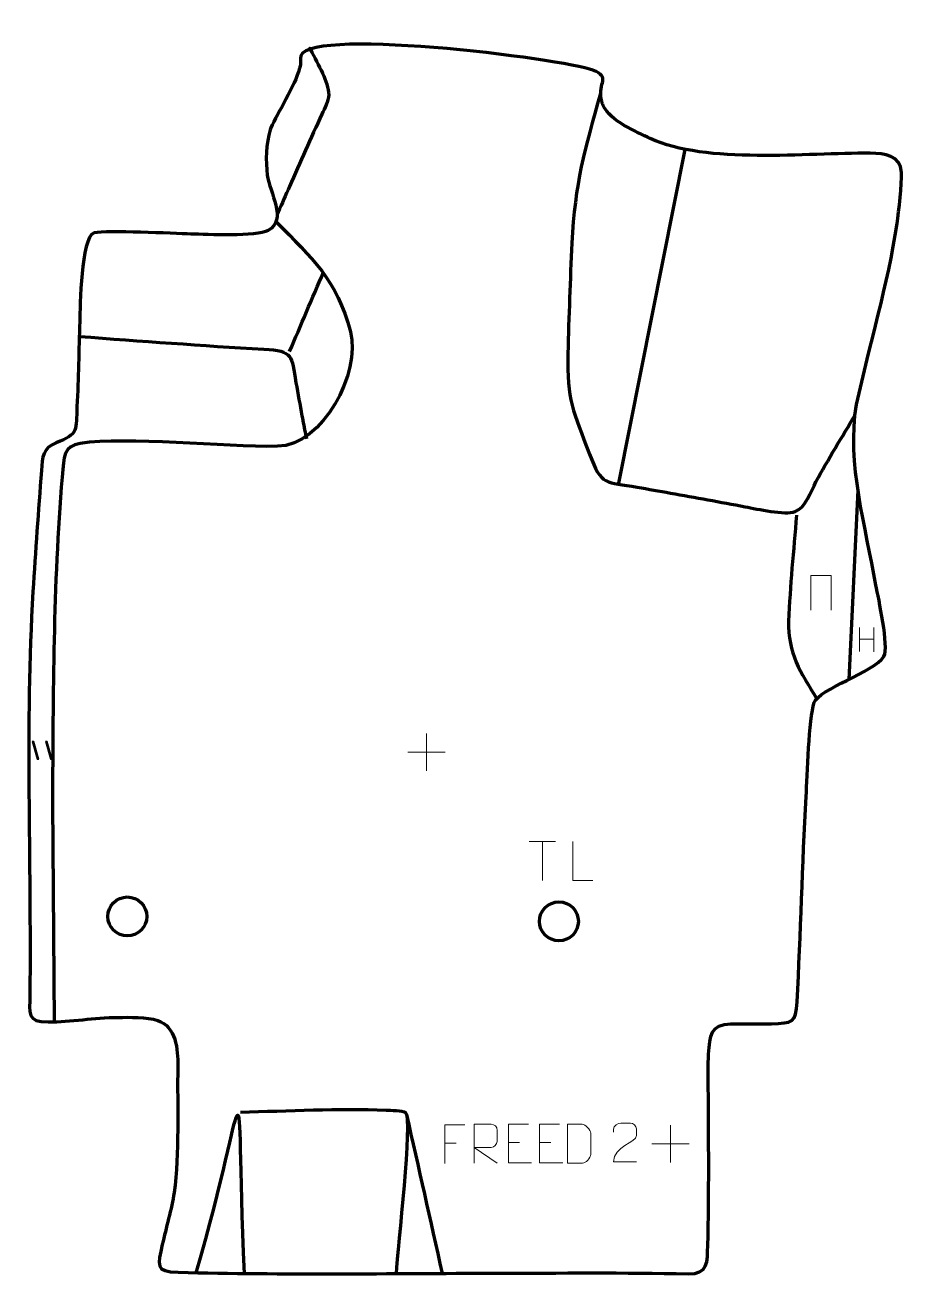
# Model space of a CAD drawing. Header units: millimetres. Extents: x -522 to 41, y -42 to 760.
import ezdxf

# ---------------------------------------------------------------- set-up
doc = ezdxf.new("R2010")
doc.units = ezdxf.units.MM
doc.header["$MEASUREMENT"] = 0
doc.layers.add('layer 2', color=7, linetype='Continuous')
doc.layers.add('layer 3', color=7, linetype='Continuous')

msp = doc.modelspace()

# ---------------------------------------------------------------- linework, layer by layer
at = {"layer": 'layer 2', "color": 142, "lineweight": 200}
for centre in [(-456.2319, 187.8436), (-178.9485, 184.6687)]:
    msp.add_ellipse(centre, major_axis=(0, 12.5), ratio=1, dxfattribs=at)
at = {"layer": 'layer 2', "color": 142, "lineweight": 158}
for points, knots in [([(-339.2279, 745.7637), (-338.5433, 743.9441), (-339.643, 746.6593), (-338.5814, 744.5037), (-338.5814, 744.5037), (-333.5001, 734.1869), (-326.9493, 724.1265), (-326.8701, 715.407), (-326.8701, 715.407), (-327.0848, 711.3794), (-329.5103, 706.693), (-331.1984, 703.0684), (-331.1984, 703.0684), (-338.4128, 687.5752), (-345.1335, 672.1838), (-352.0502, 656.5725), (-352.0502, 656.5725), (-354.4726, 651.1139), (-356.895, 645.6553), (-359.3174, 640.1967), (-359.3174, 640.1967), (-359.3174, 640.1967), (-359.923, 638.832), (-359.923, 638.832)], [0, 0, 0, 0, 0.14285714, 0.14285714, 0.14285714, 0.14285714, 0.28571429, 0.28571429, 0.28571429, 0.28571429, 0.42857143, 0.42857143, 0.42857143, 0.42857143, 0.57142857, 0.57142857, 0.57142857, 0.57142857, 0.71428571, 0.71428571, 0.71428571, 0.71428571, 1, 1, 1, 1]), ([(-152.2244, 716.4878), (-162.4347, 680.1827), (-168.7606, 658.6667), (-170.6128, 620.2693), (-170.6128, 620.2693), (-171.7502, 596.6913), (-172.5849, 573.0333), (-173.2072, 549.4359), (-173.2072, 549.4359), (-174.0005, 519.0379), (-169.7099, 512.6734), (-159.277, 484.5886), (-159.277, 484.5886), (-151.7315, 464.2302), (-148.871, 467.0398), (-128.5824, 463.4837), (-128.5824, 463.4837), (-121.5111, 462.2443), (-114.4349, 461.0016), (-107.3674, 459.7419), (-107.3674, 459.7419), (-91.3074, 456.8186), (-75.2379, 453.9771), (-59.1994, 450.9337), (-59.1994, 450.9337), (-51.4231, 449.4497), (-33.9487, 445.3724), (-27.0941, 447.8371), (-27.0941, 447.8371), (-20.7126, 450.1317), (-17.0029, 460.9304), (-13.8359, 466.8358), (-13.8359, 466.8358), (-6.1732, 481.1247), (3.0383, 495.7256), (11.3052, 509.7978)], [0, 0, 0, 0, 0.1, 0.1, 0.1, 0.1, 0.2, 0.2, 0.2, 0.2, 0.3, 0.3, 0.3, 0.3, 0.4, 0.4, 0.4, 0.4, 0.5, 0.5, 0.5, 0.5, 0.6, 0.6, 0.6, 0.6, 0.7, 0.7, 0.7, 0.7, 0.8, 0.8, 0.8, 0.8, 1, 1, 1, 1]), ([(-360.6877, 633.9206), (-337.3438, 610.3316), (-321.6683, 596.8703), (-312.8939, 563.2355), (-312.8939, 563.2355), (-306.096, 537.1772), (-330.5883, 490.2355), (-359.7233, 489.7273), (-359.7233, 489.7273), (-394.7662, 489.116), (-456.3221, 496.1025), (-486.4734, 491.5869), (-486.4734, 491.5869), (-497.1139, 489.993), (-497.0215, 483.6279), (-498.141, 469.9688), (-498.141, 469.9688), (-503.8829, 399.9136), (-504.0756, 331.0224), (-504.2622, 260.8716), (-504.2622, 260.8716), (-504.2622, 260.8716), (-503.2152, 120.1653), (-503.2152, 120.1653)], [0, 0, 0, 0, 0.14285714, 0.14285714, 0.14285714, 0.14285714, 0.28571429, 0.28571429, 0.28571429, 0.28571429, 0.42857143, 0.42857143, 0.42857143, 0.42857143, 0.57142857, 0.57142857, 0.57142857, 0.57142857, 0.71428571, 0.71428571, 0.71428571, 0.71428571, 1, 1, 1, 1]), ([(-487.0497, 560.263), (-447.5241, 557.4048), (-408.1939, 554.3463), (-368.6124, 552.1303), (-368.6124, 552.1303), (-349.1994, 551.0435), (-350.954, 548.0437), (-347.8756, 530.5153), (-347.8756, 530.5153), (-346.5796, 523.4285), (-345.3462, 516.3337), (-344.0212, 509.2515), (-344.0212, 509.2515), (-343.2618, 505.3145), (-342.5025, 501.3776), (-341.7432, 497.4406), (-341.7432, 497.4406), (-341.7432, 497.4406), (-341.1737, 494.4878), (-341.1737, 494.4878)], [0, 0, 0, 0, 0.16666667, 0.16666667, 0.16666667, 0.16666667, 0.33333333, 0.33333333, 0.33333333, 0.33333333, 0.5, 0.5, 0.5, 0.5, 0.66666667, 0.66666667, 0.66666667, 0.66666667, 1, 1, 1, 1]), ([(-26.2926, 445.4201), (-28.1875, 422.7833), (-30.4884, 400.2354), (-31.3524, 377.5235), (-31.3524, 377.5235), (-31.9675, 356.9543), (-23.7167, 344.2963), (-13.303, 327.667)], [0, 0, 0, 0, 0.33333333, 0.33333333, 0.33333333, 0.33333333, 1, 1, 1, 1]), ([(-383.513, 62.2354), (-352.8556, 62.9381), (-320.4195, 64.6703), (-289.9413, 63.4985), (-289.9413, 63.4985), (-287.6391, 63.41), (-279.2566, 63.1958), (-277.4249, 61.9349), (-277.4249, 61.9349), (-273.0433, 57.7136), (-282.5248, -24.4353), (-283.5963, -41.4912)], [0, 0, 0, 0, 0.25, 0.25, 0.25, 0.25, 0.5, 0.5, 0.5, 0.5, 1, 1, 1, 1])]:
    msp.add_open_spline(points, degree=3, knots=knots, dxfattribs=at)
for points in [[(-140.4174, 466.159), (-140.4174, 466.159), (-97.855, 680.4313), (-97.855, 680.4313)], [(-351.9941, 550.5902), (-344.7318, 567.5988), (-337.4694, 584.6074), (-330.2071, 601.616)], [(13.1742, 461.5313), (13.1742, 461.5313), (7.2951, 340.0263), (7.2951, 340.0263)], [(-411.9363, -40.915), (-376.7061, 80.7048), (-387.4263, 106.5519), (-381.2195, -41.4046)], [(-276.8468, 60.6488), (-269.2179, 26.6502), (-261.5889, -7.3483), (-253.96, -41.3469)]]:
    msp.add_open_spline(points, degree=3, dxfattribs=at)
at = {"layer": 'layer 2', "color": 142}
for points in [[(-514.2211, 288.7939), (-514.2211, 288.7939), (-517.3977, 300.1497), (-517.3977, 300.1497), (-517.3977, 300.1497), (-517.3977, 300.1497), (-516.3183, 300.1497), (-516.3183, 300.1497), (-516.3183, 300.1497), (-516.3183, 300.1497), (-513.1418, 288.7939), (-513.1418, 288.7939), (-513.1418, 288.7939), (-513.1418, 288.7939), (-514.2211, 288.7939), (-514.2211, 288.7939)], [(-505.6939, 288.7939), (-505.6939, 288.7939), (-508.8705, 300.1497), (-508.8705, 300.1497), (-508.8705, 300.1497), (-508.8705, 300.1497), (-507.7911, 300.1497), (-507.7911, 300.1497), (-507.7911, 300.1497), (-507.7911, 300.1497), (-504.6146, 288.7939), (-504.6146, 288.7939), (-504.6146, 288.7939), (-504.6146, 288.7939), (-505.6939, 288.7939), (-505.6939, 288.7939)]]:
    msp.add_open_spline(points, degree=3, knots=[0, 0, 0, 0, 0.2, 0.2, 0.2, 0.2, 0.4, 0.4, 0.4, 0.4, 0.6, 0.6, 0.6, 0.6, 1, 1, 1, 1], dxfattribs=at)
at = {"layer": 'layer 3', "color": 242, "lineweight": 158}
msp.add_open_spline([(-157.1502, 731.2619), (-145.0787, 726.4775), (-154.2375, 723.6737), (-151.5864, 712.0741), (-151.5864, 712.0741), (-151.4475, 711.4663), (-151.276, 710.8342), (-151.0675, 710.1764), (-151.0675, 710.1764), (-150.8904, 709.6178), (-150.6755, 709.0683), (-150.4261, 708.5281), (-150.4261, 708.5281), (-145.8242, 698.5602), (-129.4357, 691.707), (-120.2838, 687.4372), (-120.2838, 687.4372), (-84.5741, 670.6455), (-19.7107, 678.2999), (21.0449, 677.914), (21.0449, 677.914), (30.4421, 677.825), (40.5521, 676.8548), (41.1062, 665.5412), (41.1062, 665.5412), (41.4712, 658.0894), (39.4361, 640.9077), (38.3143, 632.8678), (38.3143, 632.8678), (32.2741, 592.8742), (20.8191, 555.7064), (12.2658, 516.5058), (12.2658, 516.5058), (5.7556, 478.9295), (18.3352, 437.8108), (24.724, 400.5479), (24.724, 400.5479), (26.3324, 392.0232), (33.3052, 361.0295), (29.8801, 354.7262), (29.8801, 354.7262), (23.1549, 344.4556), (-11.95, 334.0282), (-14.9458, 325.1189), (-14.9458, 325.1189), (-18.4222, 314.7806), (-19.3475, 277.9991), (-20.0842, 264.8896), (-20.0842, 264.8896), (-22.5665, 220.8787), (-23.6247, 176.8604), (-25.8944, 132.9113), (-25.8944, 132.9113), (-26.5996, 119.2546), (-28.9566, 119.6163), (-42.4708, 118.9483), (-42.4708, 118.9483), (-51.4715, 118.5034), (-59.8232, 119.1192), (-68.5329, 118.8882), (-68.5329, 118.8882), (-81.4626, 118.5454), (-82.1051, 111.3463), (-82.7559, 99.4686), (-82.7559, 99.4686), (-83.1416, 92.4284), (-83.0582, 85.1886), (-83.0083, 78.1361), (-83.0083, 78.1361), (-82.72, 44.2265), (-82.4662, 10.3465), (-83.3078, -23.5592), (-83.3078, -23.5592), (-83.5328, -33.9394), (-83.154, -42.014), (-95.8713, -41.6972), (-95.8713, -41.6972), (-136.7946, -40.7119), (-178.616, -41.2038), (-219.5928, -41.2412), (-219.5928, -41.2412), (-287.3633, -41.3158), (-355.9042, -42.4027), (-423.599, -40.6387), (-423.599, -40.6387), (-438.6388, -40.2468), (-436.7453, -36.2957), (-433.7577, -22.766), (-433.7577, -22.766), (-431.4337, -12.2418), (-427.7373, 0.1388), (-426.1749, 10.4803), (-426.1749, 10.4803), (-422.7321, 36.2695), (-424.192, 65.5379), (-423.8479, 91.7548), (-423.8479, 91.7548), (-423.6783, 102.3957), (-424.9134, 117.1376), (-436.7224, 121.127), (-436.7224, 121.127), (-443.5095, 123.4199), (-455.0752, 123.0546), (-462.3046, 123.0288), (-462.3046, 123.0288), (-477.4279, 122.8829), (-492.5324, 120.1889), (-507.0586, 120.0802), (-507.0586, 120.0802), (-520.9752, 119.9761), (-519.0237, 125.5632), (-518.8314, 137.8319), (-518.8314, 137.8319), (-517.9679, 224.1612), (-521.9834, 310.2182), (-516.8528, 396.5152), (-516.8528, 396.5152), (-515.2954, 422.3948), (-513.3961, 448.2513), (-511.4731, 474.1057), (-511.4731, 474.1057), (-510.8239, 482.8161), (-510.7078, 488.654), (-502.045, 491.9104), (-502.045, 491.9104), (-487.0799, 497.5358), (-489.3665, 500.3429), (-488.5844, 515.205), (-488.5844, 515.205), (-487.624, 533.4573), (-487.4252, 551.7137), (-486.7994, 569.9764), (-486.7994, 569.9764), (-486.5382, 579.3691), (-486.2523, 623.4138), (-477.643, 626.7459), (-477.643, 626.7459), (-469.0764, 628.6394), (-427.0353, 626.3659), (-415.3445, 626.0472), (-415.3445, 626.0472), (-404.915, 625.7629), (-373.338, 624.2357), (-365.6976, 628.4185), (-365.6976, 628.4185), (-353.2965, 635.2076), (-364.9026, 652.7069), (-366.3308, 663.8155), (-366.3308, 663.8155), (-367.5092, 672.981), (-367.2543, 684.1956), (-364.3883, 693.0203), (-364.3883, 693.0203), (-364.3883, 693.0203), (-363.9874, 694.1469), (-363.9874, 694.1469), (-363.9874, 694.1469), (-359.7524, 704.0077), (-348.5147, 721.0665), (-345.5836, 732.5092), (-345.5836, 732.5092), (-345.1555, 734.1805), (-344.9045, 735.7323), (-344.8786, 737.1241), (-344.8786, 737.1241), (-344.8686, 737.6619), (-344.902, 738.1549), (-344.9745, 738.6071), (-344.9745, 738.6071), (-348.4529, 760.2774), (-175.6292, 738.5851), (-157.1502, 731.2619)], degree=3, knots=[0, 0, 0, 0, 0.02272727, 0.02272727, 0.02272727, 0.02272727, 0.04545455, 0.04545455, 0.04545455, 0.04545455, 0.06818182, 0.06818182, 0.06818182, 0.06818182, 0.09090909, 0.09090909, 0.09090909, 0.09090909, 0.11363636, 0.11363636, 0.11363636, 0.11363636, 0.13636364, 0.13636364, 0.13636364, 0.13636364, 0.15909091, 0.15909091, 0.15909091, 0.15909091, 0.18181818, 0.18181818, 0.18181818, 0.18181818, 0.20454545, 0.20454545, 0.20454545, 0.20454545, 0.22727273, 0.22727273, 0.22727273, 0.22727273, 0.25, 0.25, 0.25, 0.25, 0.27272727, 0.27272727, 0.27272727, 0.27272727, 0.29545455, 0.29545455, 0.29545455, 0.29545455, 0.31818182, 0.31818182, 0.31818182, 0.31818182, 0.34090909, 0.34090909, 0.34090909, 0.34090909, 0.36363636, 0.36363636, 0.36363636, 0.36363636, 0.38636364, 0.38636364, 0.38636364, 0.38636364, 0.40909091, 0.40909091, 0.40909091, 0.40909091, 0.43181818, 0.43181818, 0.43181818, 0.43181818, 0.45454545, 0.45454545, 0.45454545, 0.45454545, 0.47727273, 0.47727273, 0.47727273, 0.47727273, 0.5, 0.5, 0.5, 0.5, 0.52272727, 0.52272727, 0.52272727, 0.52272727, 0.54545455, 0.54545455, 0.54545455, 0.54545455, 0.56818182, 0.56818182, 0.56818182, 0.56818182, 0.59090909, 0.59090909, 0.59090909, 0.59090909, 0.61363636, 0.61363636, 0.61363636, 0.61363636, 0.63636364, 0.63636364, 0.63636364, 0.63636364, 0.65909091, 0.65909091, 0.65909091, 0.65909091, 0.68181818, 0.68181818, 0.68181818, 0.68181818, 0.70454545, 0.70454545, 0.70454545, 0.70454545, 0.72727273, 0.72727273, 0.72727273, 0.72727273, 0.75, 0.75, 0.75, 0.75, 0.77272727, 0.77272727, 0.77272727, 0.77272727, 0.79545455, 0.79545455, 0.79545455, 0.79545455, 0.81818182, 0.81818182, 0.81818182, 0.81818182, 0.84090909, 0.84090909, 0.84090909, 0.84090909, 0.86363636, 0.86363636, 0.86363636, 0.86363636, 0.88636364, 0.88636364, 0.88636364, 0.88636364, 0.90909091, 0.90909091, 0.90909091, 0.90909091, 0.93181818, 0.93181818, 0.93181818, 0.93181818, 0.95454545, 0.95454545, 0.95454545, 0.95454545, 1, 1, 1, 1], dxfattribs=at)
at = {"layer": 'layer 3', "color": 250, "lineweight": 9}
for points, knots in [([(-17.136, 384.4313), (-17.136, 384.4313), (-17.136, 406.7816), (-17.136, 406.7816), (-17.136, 406.7816), (-17.136, 406.7816), (-4.0177, 406.7816), (-4.0177, 406.7816), (-4.0177, 406.7816), (-4.0177, 406.7816), (-4.0177, 384.4313), (-4.0177, 384.4313)], [0, 0, 0, 0, 0.25, 0.25, 0.25, 0.25, 0.5, 0.5, 0.5, 0.5, 1, 1, 1, 1]), ([(-157.0835, 210.9739), (-157.0835, 210.9739), (-170.0326, 210.9739), (-170.0326, 210.9739), (-170.0326, 210.9739), (-170.0326, 210.9739), (-170.0326, 235.9275), (-170.0326, 235.9275)], [0, 0, 0, 0, 0.33333333, 0.33333333, 0.33333333, 0.33333333, 1, 1, 1, 1]), ([(-239.3635, 54.1101), (-239.3635, 54.1101), (-252.2375, 54.1101), (-252.2375, 54.1101), (-252.2375, 54.1101), (-252.2375, 54.1101), (-252.2375, 29.1565), (-252.2375, 29.1565)], [0, 0, 0, 0, 0.33333333, 0.33333333, 0.33333333, 0.33333333, 1, 1, 1, 1]), ([(-233.3136, 29.4245), (-233.3136, 29.4245), (-233.3136, 54.378), (-233.3136, 54.378), (-233.3136, 54.378), (-229.7188, 54.378), (-226.1233, 54.378), (-222.5281, 54.378), (-222.5281, 54.378), (-220.2028, 54.3403), (-218.6455, 52.8503), (-218.6496, 50.4839), (-218.6496, 50.4839), (-218.65, 48.4484), (-218.65, 45.389), (-218.6496, 43.353), (-218.6496, 43.353), (-218.6561, 41.4775), (-220.4684, 39.5357), (-222.4779, 39.5166), (-222.4779, 39.5166), (-222.4779, 39.5166), (-233.3136, 39.5166), (-233.3136, 39.5166), (-233.3136, 39.5166), (-233.3136, 39.5166), (-218.6589, 29.4245), (-218.6589, 29.4245)], [0, 0, 0, 0, 0.125, 0.125, 0.125, 0.125, 0.25, 0.25, 0.25, 0.25, 0.375, 0.375, 0.375, 0.375, 0.5, 0.5, 0.5, 0.5, 0.625, 0.625, 0.625, 0.625, 0.75, 0.75, 0.75, 0.75, 1, 1, 1, 1]), ([(-198.4977, 54.513), (-198.4977, 54.513), (-211.3716, 54.513), (-211.3716, 54.513), (-211.3716, 54.513), (-211.3716, 54.513), (-211.3716, 29.5594), (-211.3716, 29.5594), (-211.3716, 29.5594), (-211.3716, 29.5594), (-196.5058, 29.5594), (-196.5058, 29.5594)], [0, 0, 0, 0, 0.25, 0.25, 0.25, 0.25, 0.5, 0.5, 0.5, 0.5, 1, 1, 1, 1]), ([(-178.4977, 54.513), (-178.4977, 54.513), (-191.3716, 54.513), (-191.3716, 54.513), (-191.3716, 54.513), (-191.3716, 54.513), (-191.3716, 29.5594), (-191.3716, 29.5594), (-191.3716, 29.5594), (-191.3716, 29.5594), (-176.5058, 29.5594), (-176.5058, 29.5594)], [0, 0, 0, 0, 0.25, 0.25, 0.25, 0.25, 0.5, 0.5, 0.5, 0.5, 1, 1, 1, 1]), ([(-173.3757, 29.4494), (-171.0439, 29.4498), (-166.0937, 29.4258), (-163.7622, 29.4255), (-163.7622, 29.4255), (-161.8372, 29.3201), (-158.5186, 32.8617), (-158.5298, 34.879), (-158.5298, 34.879), (-158.5302, 40.6491), (-158.5302, 42.8188), (-158.5298, 48.5881), (-158.5298, 48.5881), (-158.5341, 50.7262), (-161.9086, 54.3863), (-164.061, 54.3728), (-164.061, 54.3728), (-166.3867, 54.3728), (-171.111, 54.3728), (-173.4371, 54.3728), (-173.4371, 54.3728), (-173.4367, 48.6259), (-173.3754, 35.1967), (-173.3757, 29.4494)], [0, 0, 0, 0, 0.14285714, 0.14285714, 0.14285714, 0.14285714, 0.28571429, 0.28571429, 0.28571429, 0.28571429, 0.42857143, 0.42857143, 0.42857143, 0.42857143, 0.57142857, 0.57142857, 0.57142857, 0.57142857, 0.71428571, 0.71428571, 0.71428571, 0.71428571, 1, 1, 1, 1]), ([(-129.1248, 30.2079), (-134.0392, 30.2082), (-138.9536, 30.2082), (-143.8677, 30.2079), (-143.8677, 30.2079), (-143.8677, 40.1402), (-129.2167, 42.7814), (-129.1248, 47.0917), (-129.1248, 47.0917), (-129.1251, 48.5158), (-129.1251, 49.9395), (-129.1248, 51.3628), (-129.1248, 51.3628), (-129.1417, 53.4399), (-131.2645, 55.1647), (-132.9355, 55.182), (-132.9355, 55.182), (-135.0087, 55.1816), (-137.0816, 55.1816), (-139.154, 55.182), (-139.154, 55.182), (-140.9761, 55.1985), (-143.8008, 53.4064), (-143.8677, 51.3128), (-143.8677, 51.3128), (-143.8677, 51.3128), (-143.8677, 49.258), (-143.8677, 49.258)], [0, 0, 0, 0, 0.125, 0.125, 0.125, 0.125, 0.25, 0.25, 0.25, 0.25, 0.375, 0.375, 0.375, 0.375, 0.5, 0.5, 0.5, 0.5, 0.625, 0.625, 0.625, 0.625, 0.75, 0.75, 0.75, 0.75, 1, 1, 1, 1])]:
    msp.add_open_spline(points, degree=3, knots=knots, dxfattribs=at)
for points in [[(14.1342, 373.3789), (14.1342, 373.3789), (14.1342, 357.9357), (14.1342, 357.9357)], [(23.261, 373.3789), (23.261, 373.3789), (23.261, 357.826), (23.261, 357.826)], [(14.1463, 365.9732), (14.1463, 365.9732), (23.261, 365.9732), (23.261, 365.9732)], [(-264.0522, 305.2878), (-264.0522, 305.2878), (-264.0522, 281.3099), (-264.0522, 281.3099)], [(-276.0411, 293.2988), (-276.0411, 293.2988), (-252.0632, 293.2988), (-252.0632, 293.2988)], [(-198.0731, 235.904), (-198.0731, 235.904), (-181.0859, 235.904), (-181.0859, 235.904)], [(-189.5793, 210.974), (-189.5793, 210.974), (-189.5793, 235.9275), (-189.5793, 235.9275)], [(-107.2454, 53.8869), (-107.2454, 53.8869), (-107.2454, 29.909), (-107.2454, 29.909)], [(-252.2375, 42.2304), (-252.2375, 42.2304), (-245.0694, 42.2304), (-245.0694, 42.2304)], [(-211.3716, 42.6333), (-211.3716, 42.6333), (-204.2035, 42.6333), (-204.2035, 42.6333)], [(-191.3716, 42.6333), (-191.3716, 42.6333), (-184.2035, 42.6333), (-184.2035, 42.6333)], [(-119.2343, 41.8979), (-119.2343, 41.8979), (-95.2564, 41.8979), (-95.2564, 41.8979)]]:
    msp.add_open_spline(points, degree=3, dxfattribs=at)

doc.saveas('drawing.dxf')
